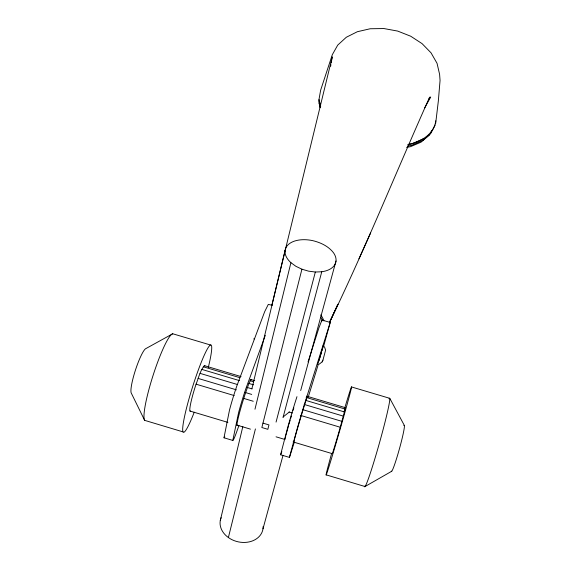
<?xml version="1.0" encoding="UTF-8"?>
<svg xmlns="http://www.w3.org/2000/svg" width="571" height="571" viewBox="0 0 571 571"><rect width="100%" height="100%" fill="white"/><g stroke="black" fill="none" stroke-linecap="round" stroke-linejoin="round"><path stroke-width="0.86" d="M408.129 144.477C420.32 142.279 434.274 134.199 435.773 120.831M435.666 123.436L438.35 100.939L440.055 80.447L439.606 74.358L437.036 63.302L431.034 52.832L422.055 43.617L410.699 36.216L397.723 31.091L383.926 28.55L370.186 28.757L357.367 31.712L346.304 37.265L337.739 45.095L332.301 54.723L320.631 90.211L318.704 101.153L320.331 107.748M330.623 66.35L330.916 64.63M331.216 62.91L332.258 56.879L271.939 304.871M238.935 425.545L236.844 431.376A20.927 1.385 -72.9 0 1 232.79 440.427L223.982 437.786L229.499 410.078A28.015 2.098 -72.9 0 1 236.772 386.132L264.673 311.687L268.313 304.372L272.324 305.342M321.644 321.544L321.951 320.017L330.216 322.458L323.471 346.825M232.79 440.427L238.557 412.79A28.022 1.884 -73 0 1 245.808 388.83L265.308 335.334M253.981 339.067L254.131 338.346M293.08 441.925L332.293 453.674A24.053 0.4 -73.9 0 0 340.273 427.258L345.534 407.737L306.613 396.131M220.278 520.552L242.839 426.53M251.882 388.837L285.15 250.198M254.973 409.221L290.917 262.681A26.045 15.331 14.3 0 1 287.905 244.973A26.045 15.331 14.3 0 1 312.623 240.619C320.517 242.489 328.332 246.13 333.421 252.66A26.045 15.331 14.3 0 1 321.766 271.753L283.016 417.608M228.379 537.547L255.415 428.928M290.917 262.681L295.899 266.307L301.923 269.198L261.853 427.529L267.842 429.321L268.97 424.917L262.967 423.125M285.464 437.1L285.857 435.552M323.036 346.825L323.422 345.219L317.747 364.612M276.057 422.09L315.335 272.024L321.766 271.76M294.336 442.14L289.454 457.407L280.575 454.773L287.684 427.493A28.065 0.699 -73.4 0 1 294.8 403.447L296.963 396.674M289.411 457.421L296.777 430.213A28.072 0.478 -73.5 0 1 303.865 406.145L330.216 322.458M263.003 528.775L283.045 455.265M300.696 390.535L336.019 260.976M322.579 348.496L322.843 347.546M321.987 350.601L322.379 349.195M320.802 354.684L321.295 352.999M319.81 358.031L320.552 355.533M318.283 364.369L308.176 397.33M319.11 360.33L319.574 358.795M308.033 361.928L318.961 327.754L321.951 320.017M322.922 360.244L325.613 350.109L324.428 346.69M227.893 422.383L189.95 411.02A23.953 2.584 -72.5 0 1 196.074 384.176C198.551 377.945 200.057 370.936 204.325 365.633L241.055 376.589M329.738 321.958L337.939 304.207L329.767 321.873C365.519 248.05 396.195 171.964 429.628 97.113M358.952 258.834L370.543 233.068M319.275 364.141L322.194 361.786M322.137 361.914L322.965 360.151M435.188 124.963L430.577 133.757L422.868 140.38L411.448 145.355L407.451 146.069M430.712 132.765L431.726 130.773M424.71 107.805L430.705 96.991L428.964 98.869M431.055 132.222L431.44 131.715M429.692 134.756L421.055 142.158L410.435 146.69L406.552 147.382M283.209 416.88L289.29 412.026M423.339 138.839L411.912 143.806L407.915 144.52M391.706 471.275L365.026 486.535L326.227 474.879M210.535 345.012L172.742 333.771L146.09 348.467A23.732 3.776 -71.9 0 0 135.634 369.53A23.732 3.776 -71.9 0 0 131.366 393.269L144.649 420.349L183.02 431.876M315.335 272.024L308.561 271.154L301.923 269.198M189.95 411.02L190.607 411.206M351.572 386.967L389.779 398.33L404.368 425.474M250.262 379.33L254.723 380.664M203.283 366.768L239.948 377.702M250.034 380.707L253.588 381.771M306.142 397.437L345.248 409.1M201.827 369.401L239.42 380.614M248.349 383.277L253.603 384.84M305.392 400.292L344.52 411.962M200.057 373.37L237.593 384.568M246.786 387.316L252.096 388.901M304.143 404.432L343.392 416.138M198.087 378.409L236.394 389.843M244.852 392.37L251.718 394.418M302.63 409.621L341.943 421.362M196.074 384.176L234.21 395.567M243.46 398.337L253.239 401.256M289.076 411.962L292.488 412.983M300.339 415.324L340.273 427.258M236.551 424.988L250.469 429.156M276.036 436.815L284.679 439.399M319.053 99.582L320.702 106.285M319.061 103.08L320.074 107.198M344.049 411.891A24.053 0.4 -73.9 0 1 345.534 407.737M344.913 407.466A45.951 0.771 -73.9 0 1 348.91 397.809A45.951 0.771 -73.9 0 1 329.503 464.994A45.951 0.771 -73.9 0 1 331.651 453.388M389.022 398.808A46.008 2.327 -74.3 0 1 379.615 442.361A46.008 2.327 -74.3 0 1 364.505 486.121M403.897 425.581A23.911 1.642 -74.5 0 1 399.536 448.428A23.911 1.642 -74.5 0 1 391.292 471.146M204.325 365.633A23.953 2.584 -72.5 0 1 204.896 366.054M194.226 412.212A45.759 4.932 -72.5 0 1 183.662 421.034A45.759 4.932 -72.5 0 1 204.625 354.398A45.759 4.932 -72.5 0 1 208.265 367.588M144.649 420.349A45.716 6.452 -72.2 0 1 153.328 374.626A45.716 6.452 -72.2 0 1 172.742 333.771M263.138 526.519A21.769 17.244 13.6 0 1 238.335 541.872A21.769 17.244 13.6 0 1 221.148 517.676M320.759 314.892A28.935 23.147 19.7 0 1 323.914 320.909M320.716 317.205A29 23.175 19.7 0 1 322.415 320.203M237.429 425.238A23.989 1.599 -73 0 1 242.768 401.577A23.989 1.599 -73 0 1 251.347 379.908M224.803 436.936A20.92 1.542 -72.8 0 1 223.982 437.786M293.922 442.168A24.025 0.407 -73.5 0 1 300.938 416.794A24.025 0.407 -73.5 0 1 307.169 397.637M284.95 439.492A24.018 0.592 -73.4 0 1 285.272 437.878M286.05 434.774A24.018 0.592 -73.4 0 1 288.526 425.83M288.99 424.203A24.018 0.592 -73.4 0 1 290.232 419.928M290.71 418.3A24.018 0.592 -73.4 0 1 291.396 415.988M293.087 410.363A24.018 0.592 -73.4 0 1 293.851 407.872M281.838 451.568A20.956 0.514 -73.4 0 1 281.539 452.453M281.267 453.203A20.956 0.514 -73.4 0 1 280.575 454.773"/></g></svg>
